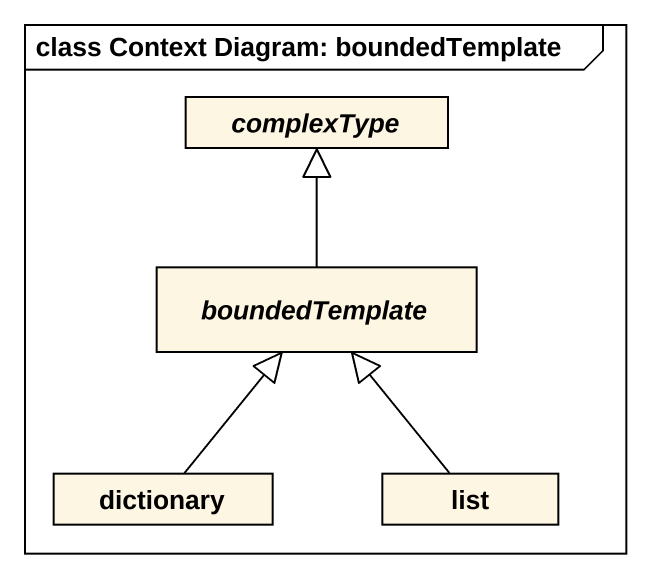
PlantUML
@startuml
mainframe class Context Diagram: boundedTemplate
hide circle
hide empty members
abstract class complexType
abstract class boundedTemplate
class dictionary
class list
boundedTemplate -up-|> complexType
dictionary -up-|> boundedTemplate
list -up-|> boundedTemplate
@enduml
